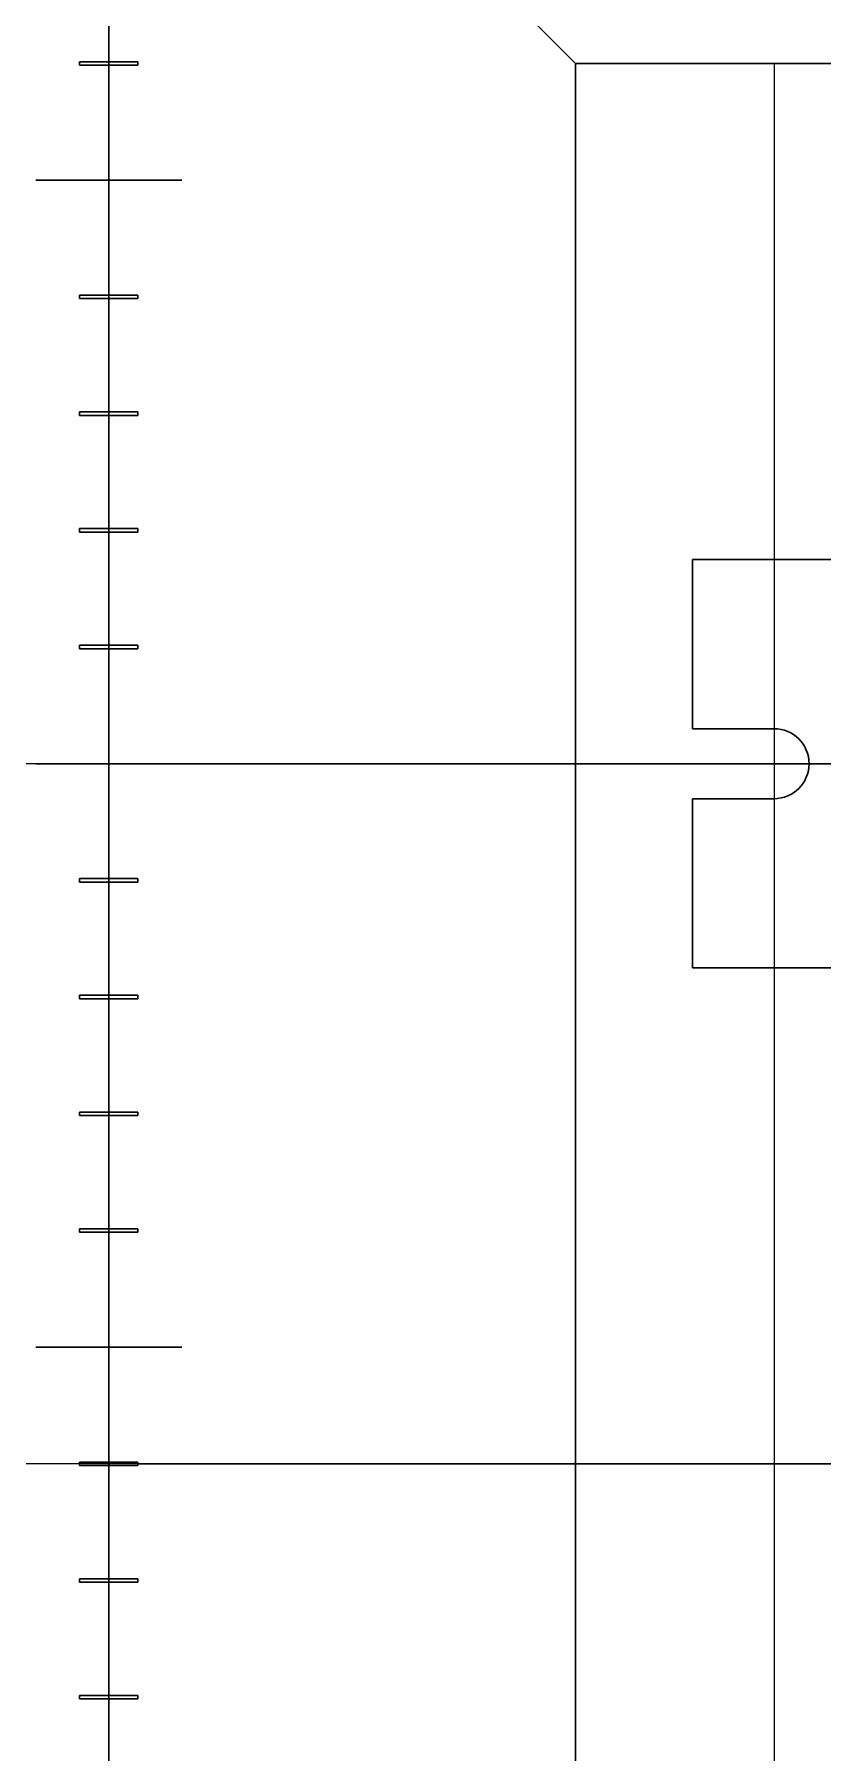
# Model space of a CAD drawing. Header units: millimetres. Extents: x 0 to 53000, y -591 to 24400.
# Drawn here: x 15078.3 to 15145.8, y 2937.1 to 3084.3 of the extents above; entities that cross this region are included whole.
import ezdxf

# ---------------------------------------------------------------- set-up
doc = ezdxf.new("R2010")
doc.units = ezdxf.units.MM
doc.layers.add('КК перф 40х60', color=6, linetype='Continuous', lineweight=30)
doc.layers.add('Основная', color=7, linetype='Continuous', lineweight=30)
doc.layers.add('Привязки', color=2, linetype='Continuous', lineweight=0, plot=False, transparency=0.8)

msp = doc.modelspace()

# ---------------------------------------------------------------- linework, layer by layer
at = {"layer": 'КК перф 40х60'}
for p, q in [((15124.65596, 3081.84891), (15084.65595, 3121.84891)), ((15084.65596, 2471.8489), (15084.65596, 3121.84891)), ((15494.65596, 3081.84891), (15124.65596, 3081.84891)), ((15124.65596, 3081.84891), (15124.65596, 2511.8489)), ((15124.65596, 3081.84891), (15124.65596, 2891.84891)), ((15124.62297, 2961.8489), (15494.62297, 2961.8489))]:
    msp.add_line(p, q, dxfattribs=at)
at = {"layer": 'Основная'}
for p, q in [((15084.65595, 2796.8489), (15084.65595, 3121.84891)), ((15090.90596, 3071.8489), (15078.40596, 3071.8489)), ((15134.65595, 3039.34891), (15134.65595, 3024.84891)), ((15134.65595, 3039.34891), (15159.65595, 3039.34891)), ((15134.65595, 3039.34891), (15472.65595, 3039.34891)), ((15141.65595, 3024.84891), (15134.65595, 3024.84891)), ((15078.40596, 3021.84891), (15090.90596, 3021.84891)), ((15144.65595, 3021.84891), (15144.65595, 3021.84891)), ((15134.65595, 3018.84891), (15134.65595, 3004.34891)), ((15134.65595, 3018.84891), (15141.65595, 3018.84891)), ((15134.65595, 3004.34891), (15159.65595, 3004.34891)), ((15078.40596, 2971.8489), (15090.90596, 2971.8489))]:
    msp.add_line(p, q, dxfattribs=at)
at = {"layer": 'Основная', "linetype": 'Continuous'}
for p, q in [((15087.15596, 3081.9989), (15082.15595, 3081.9989)), ((15082.15595, 3081.9989), (15082.15595, 3081.69891)), ((15087.15596, 3081.69891), (15087.15596, 3081.9989)), ((15082.15595, 3081.69891), (15087.15596, 3081.69891)), ((15087.15596, 3061.99892), (15082.15595, 3061.99892)), ((15082.15595, 3061.99892), (15082.15595, 3061.6989)), ((15082.15595, 3061.6989), (15087.15596, 3061.6989)), ((15087.15596, 3061.6989), (15087.15596, 3061.99892)), ((15082.15595, 3051.99889), (15082.15595, 3051.6989)), ((15087.15596, 3051.99889), (15082.15595, 3051.99889)), ((15082.15595, 3051.6989), (15087.15596, 3051.6989)), ((15087.15596, 3051.6989), (15087.15596, 3051.99889)), ((15087.15596, 3041.9989), (15082.15595, 3041.9989)), ((15082.15595, 3041.9989), (15082.15595, 3041.6989)), ((15082.15595, 3041.6989), (15087.15596, 3041.6989)), ((15087.15596, 3041.6989), (15087.15596, 3041.9989)), ((15087.15596, 3031.9989), (15082.15595, 3031.9989)), ((15082.15595, 3031.9989), (15082.15595, 3031.69891)), ((15087.15596, 3031.69891), (15087.15596, 3031.9989)), ((15082.15595, 3031.69891), (15087.15596, 3031.69891)), ((15082.15595, 3011.9989), (15082.15595, 3011.6989)), ((15087.15596, 3011.9989), (15082.15595, 3011.9989)), ((15082.15595, 3011.6989), (15087.15596, 3011.6989)), ((15087.15596, 3011.6989), (15087.15596, 3011.9989)), ((15082.15595, 3001.9989), (15082.15595, 3001.69891)), ((15087.15596, 3001.9989), (15082.15595, 3001.9989)), ((15082.15595, 3001.69891), (15087.15596, 3001.69891)), ((15087.15596, 3001.69891), (15087.15596, 3001.9989)), ((15082.15595, 2991.99891), (15082.15595, 2991.6989)), ((15087.15596, 2991.99891), (15082.15595, 2991.99891)), ((15082.15595, 2991.6989), (15087.15596, 2991.6989)), ((15087.15596, 2991.6989), (15087.15596, 2991.99891)), ((15087.15596, 2981.9989), (15082.15595, 2981.9989)), ((15082.15595, 2981.9989), (15082.15595, 2981.69891)), ((15087.15596, 2981.69891), (15087.15596, 2981.9989)), ((15082.15595, 2981.69891), (15087.15596, 2981.69891)), ((15087.15596, 2961.99891), (15082.15595, 2961.99891)), ((15082.15595, 2961.99891), (15082.15595, 2961.6989)), ((15082.15595, 2961.6989), (15087.15596, 2961.6989)), ((15087.15596, 2961.6989), (15087.15596, 2961.99891)), ((15082.15595, 2951.9989), (15082.15595, 2951.69891)), ((15087.15596, 2951.9989), (15082.15595, 2951.9989)), ((15082.15595, 2951.69891), (15087.15596, 2951.69891)), ((15087.15596, 2951.69891), (15087.15596, 2951.9989)), ((15082.15595, 2941.99891), (15082.15595, 2941.69891)), ((15087.15596, 2941.99891), (15082.15595, 2941.99891)), ((15087.15596, 2941.69891), (15087.15596, 2941.99891)), ((15082.15595, 2941.69891), (15087.15596, 2941.69891))]:
    msp.add_line(p, q, dxfattribs=at)
at = {"layer": 'Основная'}
for start, end in [(0, 90), (270, 0)]:
    msp.add_arc((15141.65595, 3021.84891), 3, start, end, dxfattribs=at)
at = {"layer": 'Привязки'}
for p, q in [((15141.65595, 3081.84891), (15141.65595, 2471.8489)), ((16279.31202, 3021.84891), (13378.18473, 3021.84891)), ((15090.90596, 3021.84891), (15141.65595, 3021.84891)), ((15141.65595, 3021.84891), (15477.65595, 3021.84891)), ((16279.31202, 2961.8489), (13378.18473, 2961.8489)), ((15087.15596, 2961.8489), (15532.15595, 2961.8489))]:
    msp.add_line(p, q, dxfattribs=at)

doc.saveas('drawing.dxf')
